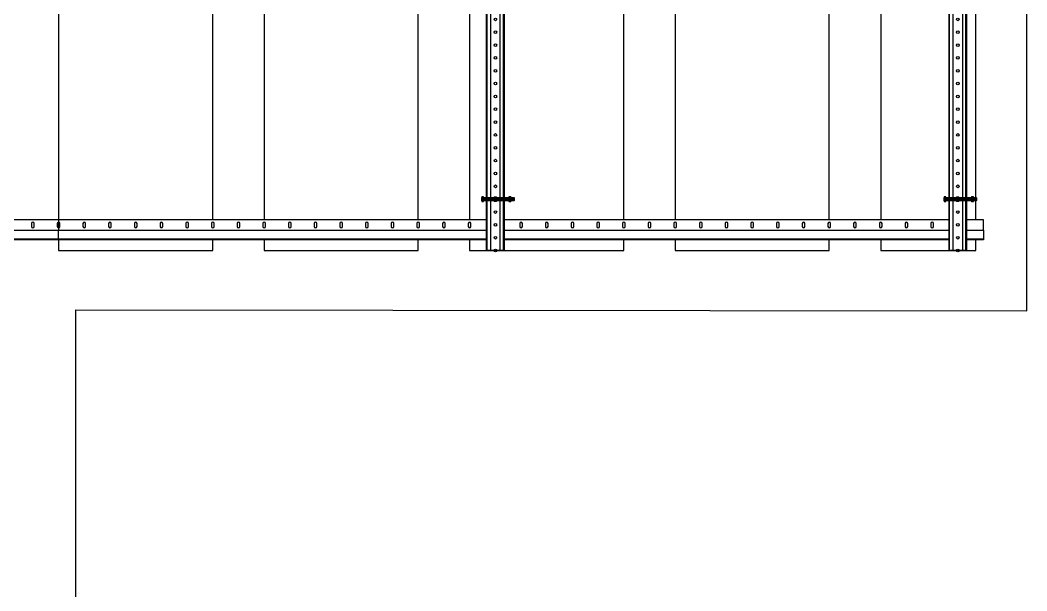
# Model space of a CAD drawing. Header units: millimetres. Extents: x -962357 to -591296, y -223672 to 59420.
# Drawn here: x -753805 to -751845, y -172056 to -170945 of the extents above; entities that cross this region are included whole.
import ezdxf

# ---------------------------------------------------------------- set-up
doc = ezdxf.new("R2010")
doc.units = ezdxf.units.MM
for name, color, linetype in [('000 - H A T C H', 8, 'Continuous'), ('000 - WIPEOUT', 250, 'Continuous'), ('001 - ASCESSORIES', 251, 'Continuous'), ('A11_ALU.SOLID SHEET', 2, 'Continuous')]:
    doc.layers.add(name, color=color, linetype=linetype)
pattern_1 = [(110, (-0.5, 0), (-0.939693, -0.34202), []), (110, (-0.2012, 0.6409), (-0.939693, -0.34202), [1.25, -0.25, 0, -0.25])]

# ---------------------------------------------------------------- blocks, each defined once
blk = doc.blocks.new('*U4861')
at = {"color": 3}
for points in [[(-562.5, 750), (562.5, 750), (562.5, 450), (-562.5, 450)], [(-562.5, 350), (562.5, 350), (562.5, 50), (-562.5, 50)], [(-562.5, -50), (562.5, -50), (562.5, -350), (-562.5, -350)], [(-562.5, -450), (562.5, -450), (562.5, -750), (-562.5, -750)]]:
    blk.add_wipeout(points, dxfattribs=at).dxf.layer = '000 - WIPEOUT'
at = {"layer": 'A11_ALU.SOLID SHEET', "color": 0, "linetype": 'ByBlock'}
for points in [[(-562.5, 450), (562.5, 450), (562.5, 750), (-562.5, 750)], [(-562.5, 50), (562.5, 50), (562.5, 350), (-562.5, 350)], [(-562.5, -350), (562.5, -350), (562.5, -50), (-562.5, -50)], [(-562.5, -750), (562.5, -750), (562.5, -450), (-562.5, -450)]]:
    blk.add_lwpolyline(points, close=True, dxfattribs=at)
blk = doc.blocks.new('*U4862')
at = {"layer": 'Defpoints'}
blk.add_point((0, 0), dxfattribs=at)
blk.add_wipeout([(562.5, 250), (562.5, 435), (-562.5, 435), (-562.5, 250)]).dxf.layer = '000 - WIPEOUT'
at = {"layer": 'A11_ALU.SOLID SHEET', "color": 0}
blk.add_lwpolyline([(562.5, 250), (562.5, 435), (-562.5, 435), (-562.5, 250)], close=True, dxfattribs=at)
at = {"layer": 'Defpoints'}
blk.add_point((0, 400), dxfattribs=at)
blk = doc.blocks.new('*U4918')
blk.add_wipeout([(-1175, 0), (1175, 0), (1175, 39), (-1175, 39)]).dxf.layer = '000 - WIPEOUT'
at = {"color": 2}
blk.add_lwpolyline([(-1175, 39), (1175, 39), (1175, 37.8), (-1175, 37.8)], close=True, dxfattribs=at)
at = {"color": 1}
blk.add_lwpolyline([(-1175, 37.8), (1175, 37.8), (1175, 20), (-1175, 20)], close=True, dxfattribs=at)
blk.add_lwpolyline([(-1175, 0), (1175, 0), (1175, 20), (-1175, 20)], close=True)
for points in [[(-1122.4, 13, 1), (-1127.6, 13), (-1127.6, 7, 1), (-1122.4, 7)], [(-1072.4, 13, 1), (-1077.6, 13), (-1077.6, 7, 1), (-1072.4, 7)], [(-1022.4, 13, 1), (-1027.6, 13), (-1027.6, 7, 1), (-1022.4, 7)], [(-972.4, 13, 1), (-977.6, 13), (-977.6, 7, 1), (-972.4, 7)], [(-922.4, 13, 1), (-927.6, 13), (-927.6, 7, 1), (-922.4, 7)], [(-872.4, 13, 1), (-877.6, 13), (-877.6, 7, 1), (-872.4, 7)], [(-822.4, 13, 1), (-827.6, 13), (-827.6, 7, 1), (-822.4, 7)], [(-772.4, 13, 1), (-777.6, 13), (-777.6, 7, 1), (-772.4, 7)], [(-722.4, 13, 1), (-727.6, 13), (-727.6, 7, 1), (-722.4, 7)], [(-672.4, 13, 1), (-677.6, 13), (-677.6, 7, 1), (-672.4, 7)], [(-622.4, 13, 1), (-627.6, 13), (-627.6, 7, 1), (-622.4, 7)], [(-572.4, 13, 1), (-577.6, 13), (-577.6, 7, 1), (-572.4, 7)], [(-522.4, 13, 1), (-527.6, 13), (-527.6, 7, 1), (-522.4, 7)], [(-472.4, 13, 1), (-477.6, 13), (-477.6, 7, 1), (-472.4, 7)], [(-422.4, 13, 1), (-427.6, 13), (-427.6, 7, 1), (-422.4, 7)], [(-372.4, 13, 1), (-377.6, 13), (-377.6, 7, 1), (-372.4, 7)], [(-322.4, 13, 1), (-327.6, 13), (-327.6, 7, 1), (-322.4, 7)], [(-272.4, 13, 1), (-277.6, 13), (-277.6, 7, 1), (-272.4, 7)], [(-222.4, 13, 1), (-227.6, 13), (-227.6, 7, 1), (-222.4, 7)], [(-172.4, 13, 1), (-177.6, 13), (-177.6, 7, 1), (-172.4, 7)], [(-122.4, 13, 1), (-127.6, 13), (-127.6, 7, 1), (-122.4, 7)], [(-72.4, 13, 1), (-77.6, 13), (-77.6, 7, 1), (-72.4, 7)], [(-22.4, 13, 1), (-27.6, 13), (-27.6, 7, 1), (-22.4, 7)], [(27.6, 13, 1), (22.4, 13), (22.4, 7, 1), (27.6, 7)], [(77.6, 13, 1), (72.4, 13), (72.4, 7, 1), (77.6, 7)], [(127.6, 13, 1), (122.4, 13), (122.4, 7, 1), (127.6, 7)], [(177.6, 13, 1), (172.4, 13), (172.4, 7, 1), (177.6, 7)], [(227.6, 13, 1), (222.4, 13), (222.4, 7, 1), (227.6, 7)], [(277.6, 13, 1), (272.4, 13), (272.4, 7, 1), (277.6, 7)], [(327.6, 13, 1), (322.4, 13), (322.4, 7, 1), (327.6, 7)], [(377.6, 13, 1), (372.4, 13), (372.4, 7, 1), (377.6, 7)], [(427.6, 13, 1), (422.4, 13), (422.4, 7, 1), (427.6, 7)], [(477.6, 13, 1), (472.4, 13), (472.4, 7, 1), (477.6, 7)], [(527.6, 13, 1), (522.4, 13), (522.4, 7, 1), (527.6, 7)], [(577.6, 13, 1), (572.4, 13), (572.4, 7, 1), (577.6, 7)], [(627.6, 13, 1), (622.4, 13), (622.4, 7, 1), (627.6, 7)], [(677.6, 13, 1), (672.4, 13), (672.4, 7, 1), (677.6, 7)]]:
    blk.add_lwpolyline(points, format="xyb", close=True, dxfattribs=at)
blk = doc.blocks.new('*U4936')
at = {"color": 6}
blk.add_wipeout([(775, -17), (-775, -17), (-775, 17), (775, 17)], dxfattribs=at).dxf.layer = '000 - WIPEOUT'
at = {"layer": '001 - ASCESSORIES', "color": 0, "linetype": 'ByBlock'}
for p, q in [((775, 15.8), (-775, 15.8)), ((775, -15.8), (-775, -15.8))]:
    blk.add_line(p, q, dxfattribs=at)
at = {"layer": '001 - ASCESSORIES', "color": 1}
blk.add_lwpolyline([(775, 17), (775, -17), (-775, -17), (-775, 17)], close=True, dxfattribs=at)
at = {"layer": '001 - ASCESSORIES', "color": 0, "linetype": 'ByBlock'}
for points in [[(-775, 17), (-775, 9), (775, 9), (775, 17)], [(-775, -9), (-775, -17), (775, -17), (775, -9)]]:
    blk.add_lwpolyline(points, close=True, dxfattribs=at)
at = {"layer": '001 - ASCESSORIES', "color": 1, "linetype": 'Continuous'}
for centre in [(-775, 0), (-750, 0), (-725, 0), (-700, 0), (-675, 0), (-650, 0), (-625, 0), (-600, 0), (-575, 0), (-550, 0), (-525, 0), (-500, 0), (-475, 0), (-450, 0), (-425, 0), (-400, 0), (-375, 0), (-350, 0), (-325, 0), (-300, 0), (-275, 0), (-250, 0), (-225, 0), (-200, 0), (-175, 0), (-150, 0), (-125, 0), (-100, 0), (-75, 0), (-50, 0), (-25, 0), (0, 0), (25, 0), (50, 0), (75, 0), (100, 0), (125, 0), (150, 0), (175, 0), (200, 0), (225, 0), (250, 0), (275, 0), (300, 0), (325, 0), (350, 0), (375, 0), (400, 0), (425, 0), (450, 0), (475, 0), (500, 0), (525, 0), (550, 0), (575, 0), (600, 0), (625, 0), (650, 0), (675, 0), (700, 0), (725, 0), (750, 0), (775, 0)]:
    blk.add_circle(centre, 2.6, dxfattribs=at)
blk = doc.blocks.new('*U4663')
at = {"layer": '001 - ASCESSORIES', "color": 0}
blk.add_lwpolyline([(4.6, 0), (2.3, 4), (-2.3, 4), (-4.6, 0), (-2.3, -4), (2.3, -4)], close=True, dxfattribs=at)
at = {"layer": '001 - ASCESSORIES', "color": 8}
blk.add_circle((0, 0), 3.85, dxfattribs=at)
at = {"layer": '001 - ASCESSORIES', "color": 0}
blk.add_circle((0, 0), 2.6, dxfattribs=at)
blk = doc.blocks.new('*U4664')
at = {"layer": '000 - H A T C H'}
h = blk.add_hatch(color=250, dxfattribs=at)
h.dxf.hatch_style = 1
h.paths.add_polyline_path([(4, -2.3), (4, 2.3), (0, 4.6), (-4, 2.3), (-4, -2.3), (0, -4.6)])
h.paths.add_polyline_path([(0, -2.6, -1), (0, 2.6, -1)], flags=16)
at = {"layer": '001 - ASCESSORIES', "color": 0, "rotation": 270}
blk.add_blockref('*U4663', (0, 0), dxfattribs=at)
blk = doc.blocks.new('*U4682')
at = {"color": 1}
for p, q in [((-3.5, 3.5), (3.5, 3.5)), ((-3.5, 0), (3.5, 0))]:
    blk.add_line(p, q, dxfattribs=at)
at = {"color": 0}
for points in [[(-2.3, 3.2, 0.249855), (-4.6, 3.2), (-4.6, 0.3, 0.249855), (-2.3, 0.3)], [(2.3, 3.2, 0.062432), (0, 3.5, 0.062432), (-2.3, 3.2), (-2.3, 0.3, 0.061701), (0, 0, 0.061701), (2.3, 0.3)], [(4.6, 3.2, 0.249855), (2.3, 3.2), (2.3, 0.3, 0.249855), (4.6, 0.3)]]:
    blk.add_lwpolyline(points, format="xyb", close=True, dxfattribs=at)
blk = doc.blocks.new('*U4696')
at = {"layer": '000 - H A T C H'}
h = blk.add_hatch(dxfattribs=at)
h.set_pattern_fill('ANSI35', color=8, scale=4, angle=65)
h.set_pattern_definition(pattern_1)
h.paths.add_polyline_path([(0, -2.5), (59.5, -2.5), (59.5, 2.5), (0, 2.5)])
at = {"color": 8}
blk.add_line((59.5, -2.5), (59.5, 2.5), dxfattribs=at)
at = {"color": 1}
blk.add_lwpolyline([(59.5, 2.5), (0, 2.5), (0, -2.5), (59.5, -2.5), (60, -2), (60, 2)], close=True, dxfattribs=at)
blk = doc.blocks.new('*U4748')
at = {"layer": '000 - H A T C H'}
h = blk.add_hatch(color=250, dxfattribs=at)
h.dxf.hatch_style = 1
edge = h.paths.add_edge_path()
edge.add_line((-0.3, -4.6), (-3.2, -4.6))
edge.add_arc((-1, -3.5), 2.45, 180, 208.0569, ccw=False)
edge.add_line((-3.5, -3.5), (-3.5, 0))
edge.add_arc((5.9, 0), 9.36, 179.9761, 180.0239, ccw=False)
edge.add_line((-3.5, 0), (-3.5, 0))
edge.add_arc((5.9, 0), 9.36, 179.9761, 180.0239, ccw=False)
edge.add_line((-3.5, 0), (-3.5, 3.5))
edge.add_arc((-1, 3.5), 2.45, 151.9431, 180, ccw=False)
edge.add_line((-3.2, 4.6), (-0.3, 4.6))
edge.add_arc((-2.5, 3.5), 2.45, 360, 388.0569, ccw=False)
edge.add_line((0, 3.5), (0, -3.5))
edge.add_arc((-2.5, -3.5), 2.45, 331.9431, 360, ccw=False)
blk.add_blockref('*U4696', (0, 0))
at = {"layer": '001 - ASCESSORIES', "rotation": 90}
blk.add_blockref('*U4682', (0, 0), dxfattribs=at)
blk = doc.blocks.new('*U4662')
at = {"color": 1}
for p, q in [((-3.5, 4.5), (3.5, 4.5)), ((-3.5, 0), (3.5, 0))]:
    blk.add_line(p, q, dxfattribs=at)
at = {"color": 0}
for points in [[(-2.3, 4.2, 0.249893), (-4.6, 4.2), (-4.6, 0.3, 0.249893), (-2.3, 0.3)], [(2.3, 4.2, 0.062422), (0, 4.5, 0.062422), (-2.3, 4.2), (-2.3, 0.3, 0.061692), (0, 0, 0.061692), (2.3, 0.3)], [(4.6, 4.2, 0.249893), (2.3, 4.2), (2.3, 0.3, 0.249893), (4.6, 0.3)]]:
    blk.add_lwpolyline(points, format="xyb", close=True, dxfattribs=at)
blk = doc.blocks.new('*U4707')
at = {"layer": '000 - H A T C H'}
h = blk.add_hatch(color=250, dxfattribs=at)
h.dxf.hatch_style = 1
edge = h.paths.add_edge_path()
edge.add_line((0.3, 4.6), (4.2, 4.6))
edge.add_arc((2, 3.5), 2.45, 0, 28.0609, ccw=False)
edge.add_line((4.5, 3.5), (4.5, 0))
edge.add_arc((-4.9, 0), 9.36, -0.0239, 0.0239, ccw=False)
edge.add_line((4.5, 0), (4.5, 0))
edge.add_arc((-4.9, 0), 9.36, -0.0239, 0.0239, ccw=False)
edge.add_line((4.5, 0), (4.5, -3.5))
edge.add_arc((2, -3.5), 2.45, -28.0609, 0, ccw=False)
edge.add_line((4.2, -4.6), (0.3, -4.6))
edge.add_arc((2.5, -3.5), 2.45, 180, 208.0609, ccw=False)
edge.add_line((0, -3.5), (0, 3.5))
edge.add_arc((2.5, 3.5), 2.45, 151.9391, 180, ccw=False)
at = {"layer": '001 - ASCESSORIES', "color": 0, "rotation": 270}
blk.add_blockref('*U4662', (0, 0), dxfattribs=at)
blk = doc.blocks.new('*U4821')
at = {"layer": '001 - ASCESSORIES'}
blk.add_blockref('*U4748', (-23, 0), dxfattribs=at)
at = {"layer": '001 - ASCESSORIES', "color": 2}
for rotation in [90, 90, 270, 270]:
    blk.add_blockref('*U4664', (0, 0), dxfattribs=dict(at, rotation=rotation))
at = {"layer": '001 - ASCESSORIES', "color": 1}
blk.add_blockref('*U4707', (26.2, 0), dxfattribs=at)
blk = doc.blocks.new('*U4956')
blk.add_lwpolyline([(-7165.5, 4263), (-7165.5, 5940.1), (-11560, 5940.1), (-11560, 4315), (-18103.4, 4315), (-18103.4, 550), (-9016.6, 550), (-9016.6, 4265)], close=True)
at = {"layer": 'A11_ALU.SOLID SHEET', "color": 0, "linetype": 'ByBlock', "rotation": 90}
blk.add_blockref('*U4861', (-8300, 4943), dxfattribs=at)
at = {"layer": 'A11_ALU.SOLID SHEET', "color": 0, "linetype": 'ByBlock', "rotation": 270}
blk.add_blockref('*U4862', (-7700, 4943), dxfattribs=at)
at = {"layer": '001 - ASCESSORIES', "linetype": 'ByBlock', "rotation": 180}
blk.add_blockref('*U4918', (-8425, 4440.2), dxfattribs=at)
at = {"layer": '001 - ASCESSORIES', "linetype": 'ByBlock', "rotation": 270}
for p in [(-8200, 5155.5), (-7300, 5155.5)]:
    blk.add_blockref('*U4936', p, dxfattribs=at)
at = {"layer": '001 - ASCESSORIES', "linetype": 'ByBlock'}
for p in [(-8200, 4480.5), (-7300, 4480.5)]:
    blk.add_blockref('*U4821', p, dxfattribs=at)
blk = doc.blocks.new('*U700')
at = {"color": 3}
for points in [[(-562.5, 750), (562.5, 750), (562.5, 450), (-562.5, 450)], [(-562.5, 350), (562.5, 350), (562.5, 50), (-562.5, 50)], [(-562.5, -50), (562.5, -50), (562.5, -350), (-562.5, -350)], [(-562.5, -450), (562.5, -450), (562.5, -750), (-562.5, -750)]]:
    blk.add_wipeout(points, dxfattribs=at).dxf.layer = '000 - WIPEOUT'
at = {"layer": 'A11_ALU.SOLID SHEET', "color": 0, "linetype": 'ByBlock'}
for points in [[(-562.5, 450), (562.5, 450), (562.5, 750), (-562.5, 750)], [(-562.5, 50), (562.5, 50), (562.5, 350), (-562.5, 350)], [(-562.5, -350), (562.5, -350), (562.5, -50), (-562.5, -50)], [(-562.5, -750), (562.5, -750), (562.5, -450), (-562.5, -450)]]:
    blk.add_lwpolyline(points, close=True, dxfattribs=at)
blk = doc.blocks.new('*U477')
at = {"layer": 'Defpoints'}
blk.add_point((0, 0), dxfattribs=at)
blk.add_wipeout([(562.5, 250), (562.5, 435), (-562.5, 435), (-562.5, 250)]).dxf.layer = '000 - WIPEOUT'
at = {"layer": 'A11_ALU.SOLID SHEET', "color": 0}
blk.add_lwpolyline([(562.5, 250), (562.5, 435), (-562.5, 435), (-562.5, 250)], close=True, dxfattribs=at)
at = {"layer": 'Defpoints'}
blk.add_point((0, 400), dxfattribs=at)
blk = doc.blocks.new('*U532')
blk.add_wipeout([(-900, 0), (900, 0), (900, 39), (-900, 39)]).dxf.layer = '000 - WIPEOUT'
at = {"color": 2}
blk.add_lwpolyline([(-900, 39), (900, 39), (900, 37.8), (-900, 37.8)], close=True, dxfattribs=at)
at = {"color": 1}
blk.add_lwpolyline([(-900, 37.8), (900, 37.8), (900, 20), (-900, 20)], close=True, dxfattribs=at)
blk.add_lwpolyline([(-900, 0), (900, 0), (900, 20), (-900, 20)], close=True)
for points in [[(-847.4, 13, 1), (-852.6, 13), (-852.6, 7, 1), (-847.4, 7)], [(-797.4, 13, 1), (-802.6, 13), (-802.6, 7, 1), (-797.4, 7)], [(-747.4, 13, 1), (-752.6, 13), (-752.6, 7, 1), (-747.4, 7)], [(-697.4, 13, 1), (-702.6, 13), (-702.6, 7, 1), (-697.4, 7)], [(-647.4, 13, 1), (-652.6, 13), (-652.6, 7, 1), (-647.4, 7)], [(-597.4, 13, 1), (-602.6, 13), (-602.6, 7, 1), (-597.4, 7)], [(-547.4, 13, 1), (-552.6, 13), (-552.6, 7, 1), (-547.4, 7)], [(-497.4, 13, 1), (-502.6, 13), (-502.6, 7, 1), (-497.4, 7)], [(-447.4, 13, 1), (-452.6, 13), (-452.6, 7, 1), (-447.4, 7)], [(-397.4, 13, 1), (-402.6, 13), (-402.6, 7, 1), (-397.4, 7)], [(-347.4, 13, 1), (-352.6, 13), (-352.6, 7, 1), (-347.4, 7)], [(-297.4, 13, 1), (-302.6, 13), (-302.6, 7, 1), (-297.4, 7)], [(-247.4, 13, 1), (-252.6, 13), (-252.6, 7, 1), (-247.4, 7)], [(-197.4, 13, 1), (-202.6, 13), (-202.6, 7, 1), (-197.4, 7)], [(-147.4, 13, 1), (-152.6, 13), (-152.6, 7, 1), (-147.4, 7)], [(-97.4, 13, 1), (-102.6, 13), (-102.6, 7, 1), (-97.4, 7)], [(-47.4, 13, 1), (-52.6, 13), (-52.6, 7, 1), (-47.4, 7)], [(2.6, 13, 1), (-2.6, 13), (-2.6, 7, 1), (2.6, 7)], [(52.6, 13, 1), (47.4, 13), (47.4, 7, 1), (52.6, 7)], [(102.6, 13, 1), (97.4, 13), (97.4, 7, 1), (102.6, 7)], [(152.6, 13, 1), (147.4, 13), (147.4, 7, 1), (152.6, 7)], [(202.6, 13, 1), (197.4, 13), (197.4, 7, 1), (202.6, 7)], [(252.6, 13, 1), (247.4, 13), (247.4, 7, 1), (252.6, 7)], [(302.6, 13, 1), (297.4, 13), (297.4, 7, 1), (302.6, 7)], [(352.6, 13, 1), (347.4, 13), (347.4, 7, 1), (352.6, 7)], [(402.6, 13, 1), (397.4, 13), (397.4, 7, 1), (402.6, 7)], [(452.6, 13, 1), (447.4, 13), (447.4, 7, 1), (452.6, 7)], [(502.6, 13, 1), (497.4, 13), (497.4, 7, 1), (502.6, 7)], [(552.6, 13, 1), (547.4, 13), (547.4, 7, 1), (552.6, 7)], [(602.6, 13, 1), (597.4, 13), (597.4, 7, 1), (602.6, 7)], [(652.6, 13, 1), (647.4, 13), (647.4, 7, 1), (652.6, 7)], [(702.6, 13, 1), (697.4, 13), (697.4, 7, 1), (702.6, 7)], [(752.6, 13, 1), (747.4, 13), (747.4, 7, 1), (752.6, 7)], [(802.6, 13, 1), (797.4, 13), (797.4, 7, 1), (802.6, 7)], [(852.6, 13, 1), (847.4, 13), (847.4, 7, 1), (852.6, 7)], [(902.6, 13, 1), (897.4, 13), (897.4, 7, 1), (902.6, 7)]]:
    blk.add_lwpolyline(points, format="xyb", close=True, dxfattribs=at)
blk = doc.blocks.new('*U549')
at = {"color": 6}
blk.add_wipeout([(775, -17), (-775, -17), (-775, 17), (775, 17)], dxfattribs=at).dxf.layer = '000 - WIPEOUT'
at = {"layer": '001 - ASCESSORIES', "color": 0, "linetype": 'ByBlock'}
for p, q in [((775, 15.8), (-775, 15.8)), ((775, -15.8), (-775, -15.8))]:
    blk.add_line(p, q, dxfattribs=at)
at = {"layer": '001 - ASCESSORIES', "color": 1}
blk.add_lwpolyline([(775, 17), (775, -17), (-775, -17), (-775, 17)], close=True, dxfattribs=at)
at = {"layer": '001 - ASCESSORIES', "color": 0, "linetype": 'ByBlock'}
for points in [[(-775, 17), (-775, 9), (775, 9), (775, 17)], [(-775, -9), (-775, -17), (775, -17), (775, -9)]]:
    blk.add_lwpolyline(points, close=True, dxfattribs=at)
at = {"layer": '001 - ASCESSORIES', "color": 1, "linetype": 'Continuous'}
for centre in [(-775, 0), (-750, 0), (-725, 0), (-700, 0), (-675, 0), (-650, 0), (-625, 0), (-600, 0), (-575, 0), (-550, 0), (-525, 0), (-500, 0), (-475, 0), (-450, 0), (-425, 0), (-400, 0), (-375, 0), (-350, 0), (-325, 0), (-300, 0), (-275, 0), (-250, 0), (-225, 0), (-200, 0), (-175, 0), (-150, 0), (-125, 0), (-100, 0), (-75, 0), (-50, 0), (-25, 0), (0, 0), (25, 0), (50, 0), (75, 0), (100, 0), (125, 0), (150, 0), (175, 0), (200, 0), (225, 0), (250, 0), (275, 0), (300, 0), (325, 0), (350, 0), (375, 0), (400, 0), (425, 0), (450, 0), (475, 0), (500, 0), (525, 0), (550, 0), (575, 0), (600, 0), (625, 0), (650, 0), (675, 0), (700, 0), (725, 0), (750, 0), (775, 0)]:
    blk.add_circle(centre, 2.6, dxfattribs=at)
blk = doc.blocks.new('*U350')
at = {"layer": '001 - ASCESSORIES', "color": 0}
blk.add_lwpolyline([(4.6, 0), (2.3, 4), (-2.3, 4), (-4.6, 0), (-2.3, -4), (2.3, -4)], close=True, dxfattribs=at)
at = {"layer": '001 - ASCESSORIES', "color": 8}
blk.add_circle((0, 0), 3.85, dxfattribs=at)
at = {"layer": '001 - ASCESSORIES', "color": 0}
blk.add_circle((0, 0), 2.6, dxfattribs=at)
blk = doc.blocks.new('*U671')
at = {"layer": '000 - H A T C H'}
h = blk.add_hatch(color=250, dxfattribs=at)
h.dxf.hatch_style = 1
h.paths.add_polyline_path([(4, -2.3), (4, 2.3), (0, 4.6), (-4, 2.3), (-4, -2.3), (0, -4.6)])
h.paths.add_polyline_path([(0, -2.6, -1), (0, 2.6, -1)], flags=16)
at = {"layer": '001 - ASCESSORIES', "color": 0, "rotation": 270}
blk.add_blockref('*U350', (0, 0), dxfattribs=at)
blk = doc.blocks.new('*U351')
at = {"color": 1}
for p, q in [((-3.5, 3.5), (3.5, 3.5)), ((-3.5, 0), (3.5, 0))]:
    blk.add_line(p, q, dxfattribs=at)
at = {"color": 0}
for points in [[(-2.3, 3.2, 0.249855), (-4.6, 3.2), (-4.6, 0.3, 0.249855), (-2.3, 0.3)], [(2.3, 3.2, 0.062432), (0, 3.5, 0.062432), (-2.3, 3.2), (-2.3, 0.3, 0.061701), (0, 0, 0.061701), (2.3, 0.3)], [(4.6, 3.2, 0.249855), (2.3, 3.2), (2.3, 0.3, 0.249855), (4.6, 0.3)]]:
    blk.add_lwpolyline(points, format="xyb", close=True, dxfattribs=at)
blk = doc.blocks.new('*U365')
at = {"layer": '000 - H A T C H'}
h = blk.add_hatch(dxfattribs=at)
h.set_pattern_fill('ANSI35', color=8, scale=4, angle=65)
h.set_pattern_definition(pattern_1)
h.paths.add_polyline_path([(0, -2.5), (59.5, -2.5), (59.5, 2.5), (0, 2.5)])
at = {"color": 8}
blk.add_line((59.5, -2.5), (59.5, 2.5), dxfattribs=at)
at = {"color": 1}
blk.add_lwpolyline([(59.5, 2.5), (0, 2.5), (0, -2.5), (59.5, -2.5), (60, -2), (60, 2)], close=True, dxfattribs=at)
blk = doc.blocks.new('*U583')
at = {"layer": '000 - H A T C H'}
h = blk.add_hatch(color=250, dxfattribs=at)
h.dxf.hatch_style = 1
edge = h.paths.add_edge_path()
edge.add_line((-0.3, -4.6), (-3.2, -4.6))
edge.add_arc((-1, -3.5), 2.45, 180, 208.0569, ccw=False)
edge.add_line((-3.5, -3.5), (-3.5, 0))
edge.add_arc((5.9, 0), 9.36, 179.9761, 180.0239, ccw=False)
edge.add_line((-3.5, 0), (-3.5, 0))
edge.add_arc((5.9, 0), 9.36, 179.9761, 180.0239, ccw=False)
edge.add_line((-3.5, 0), (-3.5, 3.5))
edge.add_arc((-1, 3.5), 2.45, 151.9431, 180, ccw=False)
edge.add_line((-3.2, 4.6), (-0.3, 4.6))
edge.add_arc((-2.5, 3.5), 2.45, 360, 388.0569, ccw=False)
edge.add_line((0, 3.5), (0, -3.5))
edge.add_arc((-2.5, -3.5), 2.45, 331.9431, 360, ccw=False)
blk.add_blockref('*U365', (0, 0))
at = {"layer": '001 - ASCESSORIES', "rotation": 90}
blk.add_blockref('*U351', (0, 0), dxfattribs=at)
blk = doc.blocks.new('*U349')
at = {"color": 1}
for p, q in [((-3.5, 4.5), (3.5, 4.5)), ((-3.5, 0), (3.5, 0))]:
    blk.add_line(p, q, dxfattribs=at)
at = {"color": 0}
for points in [[(-2.3, 4.2, 0.249893), (-4.6, 4.2), (-4.6, 0.3, 0.249893), (-2.3, 0.3)], [(2.3, 4.2, 0.062422), (0, 4.5, 0.062422), (-2.3, 4.2), (-2.3, 0.3, 0.061692), (0, 0, 0.061692), (2.3, 0.3)], [(4.6, 4.2, 0.249893), (2.3, 4.2), (2.3, 0.3, 0.249893), (4.6, 0.3)]]:
    blk.add_lwpolyline(points, format="xyb", close=True, dxfattribs=at)
blk = doc.blocks.new('*U667')
at = {"layer": '000 - H A T C H'}
h = blk.add_hatch(color=250, dxfattribs=at)
h.dxf.hatch_style = 1
edge = h.paths.add_edge_path()
edge.add_line((0.3, 4.6), (4.2, 4.6))
edge.add_arc((2, 3.5), 2.45, 0, 28.0609, ccw=False)
edge.add_line((4.5, 3.5), (4.5, 0))
edge.add_arc((-4.9, 0), 9.36, -0.0239, 0.0239, ccw=False)
edge.add_line((4.5, 0), (4.5, 0))
edge.add_arc((-4.9, 0), 9.36, -0.0239, 0.0239, ccw=False)
edge.add_line((4.5, 0), (4.5, -3.5))
edge.add_arc((2, -3.5), 2.45, -28.0609, 0, ccw=False)
edge.add_line((4.2, -4.6), (0.3, -4.6))
edge.add_arc((2.5, -3.5), 2.45, 180, 208.0609, ccw=False)
edge.add_line((0, -3.5), (0, 3.5))
edge.add_arc((2.5, 3.5), 2.45, 151.9391, 180, ccw=False)
at = {"layer": '001 - ASCESSORIES', "color": 0, "rotation": 270}
blk.add_blockref('*U349', (0, 0), dxfattribs=at)
blk = doc.blocks.new('*U686')
at = {"layer": '001 - ASCESSORIES'}
blk.add_blockref('*U583', (-23, 0), dxfattribs=at)
at = {"layer": '001 - ASCESSORIES', "color": 2}
for rotation in [90, 90, 270, 270]:
    blk.add_blockref('*U671', (0, 0), dxfattribs=dict(at, rotation=rotation))
at = {"layer": '001 - ASCESSORIES', "color": 1}
blk.add_blockref('*U667', (26.2, 0), dxfattribs=at)

msp = doc.modelspace()

# ---------------------------------------------------------------- block references
msp.add_blockref('*U4956', (-744680, -175774.4))

# ---------------------------------------------------------------- next in the draw order: linework, layer by layer
msp.add_lwpolyline([(-751845.5, -171511.4), (-751845.5, -169834.3), (-756240, -169834.3), (-756240, -171459.4), (-762783.4, -171459.4), (-762783.4, -175224.4), (-753696.6, -175224.4), (-753696.6, -171509.4)], close=True)

# ---------------------------------------------------------------- next in the draw order: block references
at = {"layer": 'A11_ALU.SOLID SHEET', "color": 0, "linetype": 'ByBlock', "rotation": 90}
msp.add_blockref('*U700', (-752980, -170831.4), dxfattribs=at)

# ---------------------------------------------------------------- next in the draw order: block references
at = {"layer": 'A11_ALU.SOLID SHEET', "color": 0, "linetype": 'ByBlock', "rotation": 270}
msp.add_blockref('*U477', (-752380, -170831.4), dxfattribs=at)

# ---------------------------------------------------------------- next in the draw order: block references
at = {"layer": '001 - ASCESSORIES', "linetype": 'ByBlock', "rotation": 180}
msp.add_blockref('*U532', (-752830, -171334.2), dxfattribs=at)

# ---------------------------------------------------------------- next in the draw order: block references
at = {"layer": '001 - ASCESSORIES', "linetype": 'ByBlock', "rotation": 270}
for p in [(-752880, -170618.9), (-751980, -170618.9)]:
    msp.add_blockref('*U549', p, dxfattribs=at)

# ---------------------------------------------------------------- next in the draw order: block references
at = {"layer": '001 - ASCESSORIES', "linetype": 'ByBlock'}
for p in [(-752880, -171293.9), (-751980, -171293.9)]:
    msp.add_blockref('*U686', p, dxfattribs=at)

doc.saveas('drawing.dxf')
